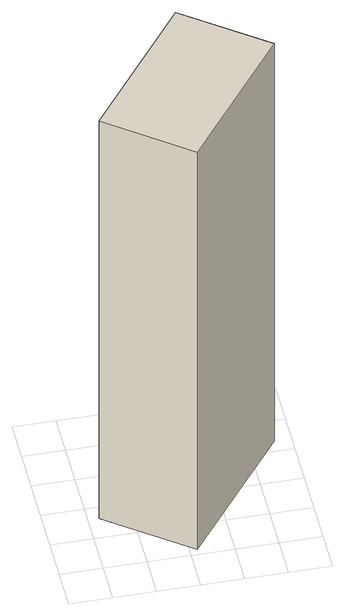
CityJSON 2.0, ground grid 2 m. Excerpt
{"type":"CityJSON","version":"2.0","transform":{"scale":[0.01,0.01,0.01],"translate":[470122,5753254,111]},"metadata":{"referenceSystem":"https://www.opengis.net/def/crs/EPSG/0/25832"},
"CityObjects":{
"building1":{"type":"Building","attributes":{"Gemeindeschluessel":"05711000","BezugspunktDach":"2100","function":"31001_9998","measuredHeight":23.76},"address":[{"country":"Germany","locality":"Bielefeld","thoroughfareNumber":"3","thoroughfareName":"Fliednerweg"}],"geometry":[{"type":"Solid","lod":"1","boundaries":[[[[0,1,2,3]],[[4,5,6,7]],[[4,7,3,2]],[[5,4,2,1]],[[6,5,1,0]],[[7,6,0,3]]]]}]}
},
"vertices":[
[533,962,2444],[49,328,2444],[434,33,2444],[919,668,2444],[434,33,68],[49,328,68],[533,962,68],[919,668,68]
]}
